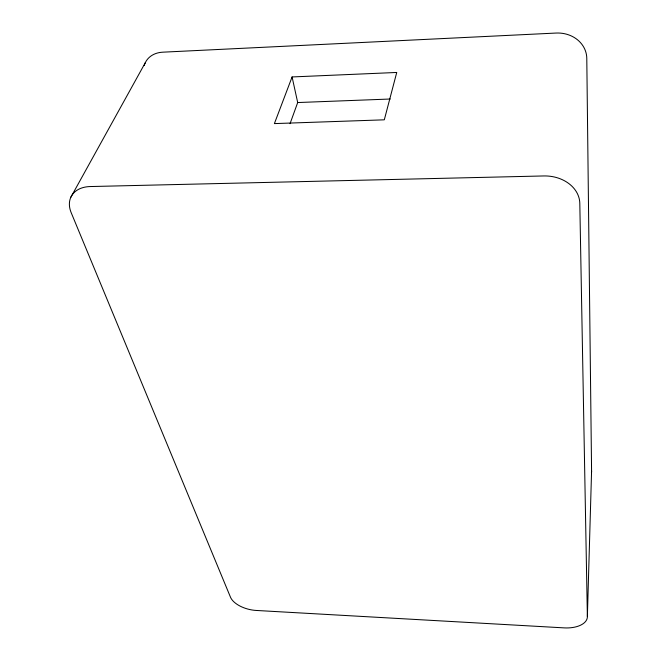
<?xml version="1.0" encoding="UTF-8"?>
<svg xmlns="http://www.w3.org/2000/svg" width="661" height="661" viewBox="0 0 661 661"><rect width="100%" height="100%" fill="white"/><g stroke="black" fill="none" stroke-linecap="round" stroke-linejoin="round"><path stroke-width="0.99" d="M587.373 616.597L579.804 203.332A34.529 27.44 1.6 0 0 543.838 175.95L90.268 186.551A32.769 22.59 27.5 0 0 71.19 212.693L230.482 597.189A22.086 11.477 13.9 0 0 256.212 610.45L564.238 627.884A23.689 12.683 5.4 0 0 587.373 616.597L591.578 471.078L586.786 58.375A29.695 26.167 -4.8 0 0 556.116 33.05L162.804 52.178A28.481 22.053 32.7 0 0 144.214 65.563M290.039 123.681L297.698 102.546L292.088 76.949L396.74 72.462L384.305 119.823L274.398 123.599L292.088 76.949M70.876 197.193L145.23 62.82M297.698 102.546L390.254 99.018M591.578 471.078A21.268 13.311 3.9 0 1 591.413 472.813"/></g></svg>
